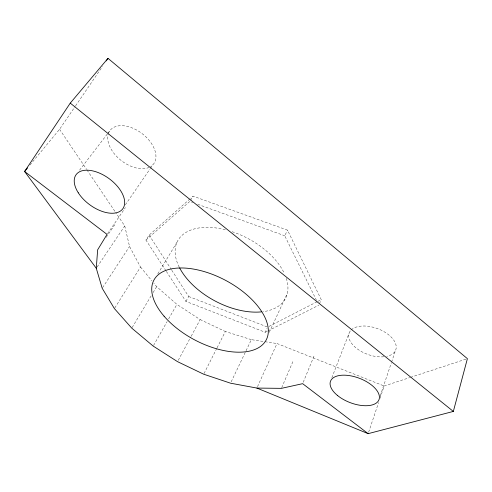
<?xml version="1.0" encoding="UTF-8"?>
<svg xmlns="http://www.w3.org/2000/svg" width="492" height="492" viewBox="0 0 492 492"><rect width="100%" height="100%" fill="white"/><g stroke="black" fill="none" stroke-linecap="round" stroke-linejoin="round"><path stroke-width="0.37" stroke-dasharray="2.46 1.84" d="M380.175 395.986L391.331 362.85M391.571 362.13L395.451 350.599M368.637 432.216L378.588 402.61M380.045 398.28L384.166 386.005L409.719 377.61M331.872 377.702L349.179 332.973M303.226 382.278L314.431 355.058M319.449 303.785L321.233 299.622L287.519 230.158L193.061 196.154L190.779 198.178M281.707 387.659L293.38 360.488M257.513 386.675L277.014 343.533L384.166 386.005M269.241 332.358L287.365 293.318M166.351 271.369L185.921 301.411L265.225 332.272L267.045 328.392M231.197 381.81L245.736 351.411M246.068 350.722L251.357 339.664L264.186 341.602M316.491 300.366L284.739 235.766L287.519 230.158M204.032 373.533L216.751 348.453M217.095 347.776L225.342 331.51L251.357 339.664M178.245 360.316L190.816 336.934M191.179 336.264L200.158 319.566L176.905 304.394L156.665 286.639L153.811 283.177M185.921 301.411L188.682 296.492L171.788 270.268M153.565 345.427L167.12 321.602M168.621 318.957L176.905 304.394M132.176 327.494L151.136 295.864M153.11 292.568L156.665 286.639M157.791 273.89L177.175 241.91M190.527 200.256L193.061 196.154M114.808 307.943L140.515 267.021L129.525 246.437L124.74 225.945L115.737 212.593M165.933 270.729L145.946 240.053L149.125 235.09L190.207 198.682M102.607 287.642L129.525 246.437M97.121 266.996L124.74 225.945M29.944 165.041L59.569 129.304L75.135 106.493M75.565 105.86L102.373 66.574M107.465 233.78L125.405 207.618M106.204 237.31L115.614 223.559M125.355 204.813L149.869 169.18M150.3 168.553L152.877 164.802M79.587 170.14L107.367 133.941M107.828 133.338L110.146 130.325M145.946 240.053L189.801 201.425L192.673 202.464M269.007 326.399L317.162 301.707M317.844 301.362L321.233 299.622M265.225 332.272L267.261 331.245M267.943 330.901L318.859 305.175M410.451 377.37L465.942 359.142M264.936 341.712L277.014 343.533M197.71 204.285L284.739 235.766M188.682 296.492L267.648 327.094M200.158 319.566L225.342 331.51M140.515 267.021L151.911 280.864M59.569 129.304L86.58 169.359M87.01 169.998L115.306 211.96M149.125 235.09L171.376 269.628M351.214 329.929A24.772 13.794 19.8 0 1 387.714 334.074A24.772 13.794 19.8 0 1 386.712 356.368M383.865 356.792A24.772 13.794 19.8 0 1 356.399 348.213A24.772 13.794 19.8 0 1 350.685 330.476M108.363 133.639A27.478 17.042 37.6 0 1 142.526 133.922A27.478 17.042 37.6 0 1 150.54 166.665M149.162 167.378A27.478 17.042 37.6 0 1 120.681 160.103A27.478 17.042 37.6 0 1 108.142 134.377M286.301 278.331A61.094 35.307 28.1 0 1 262.894 311.7M179.266 267.205A61.094 35.307 28.1 0 1 225.687 229.825M232.138 231.714A61.094 35.307 28.1 0 1 284.296 273.318"/><path stroke-width="0.74" d="M96.272 268.257L97.65 249.813L107.041 234.401L24.6 171.487L70.258 103.117L107.994 58.339L467.4 358.662L453.341 411.429L368.151 433.661L256.885 388.071L230.539 383.194L203.688 374.209L177.526 361.651L153.19 346.085L131.776 328.158L114.402 308.595L102.195 288.275L96.272 268.257L24.6 171.487L27.515 167.975M106.266 60.873L107.994 58.339M256.885 388.071L281.412 388.354L302.648 383.674L368.151 433.661M70.258 103.117L453.341 411.429M261.406 311.873A61.094 35.307 28.1 0 1 179.611 267.876M337.69 395.636A25.941 13.02 20.9 0 0 378.717 400.31A25.941 13.02 20.9 0 0 347.844 375.408A25.941 13.02 20.9 0 0 337.69 395.636M78.277 192.784A28.911 16.254 36.2 0 0 121.918 209.82A28.911 16.254 36.2 0 0 98.179 172.575A28.911 16.254 36.2 0 0 78.277 192.784M164.076 316.19A63.628 33.542 28.1 0 0 264.118 343.072A63.628 33.542 28.1 0 0 201.948 270.944A63.628 33.542 28.1 0 0 164.076 316.19"/></g></svg>
